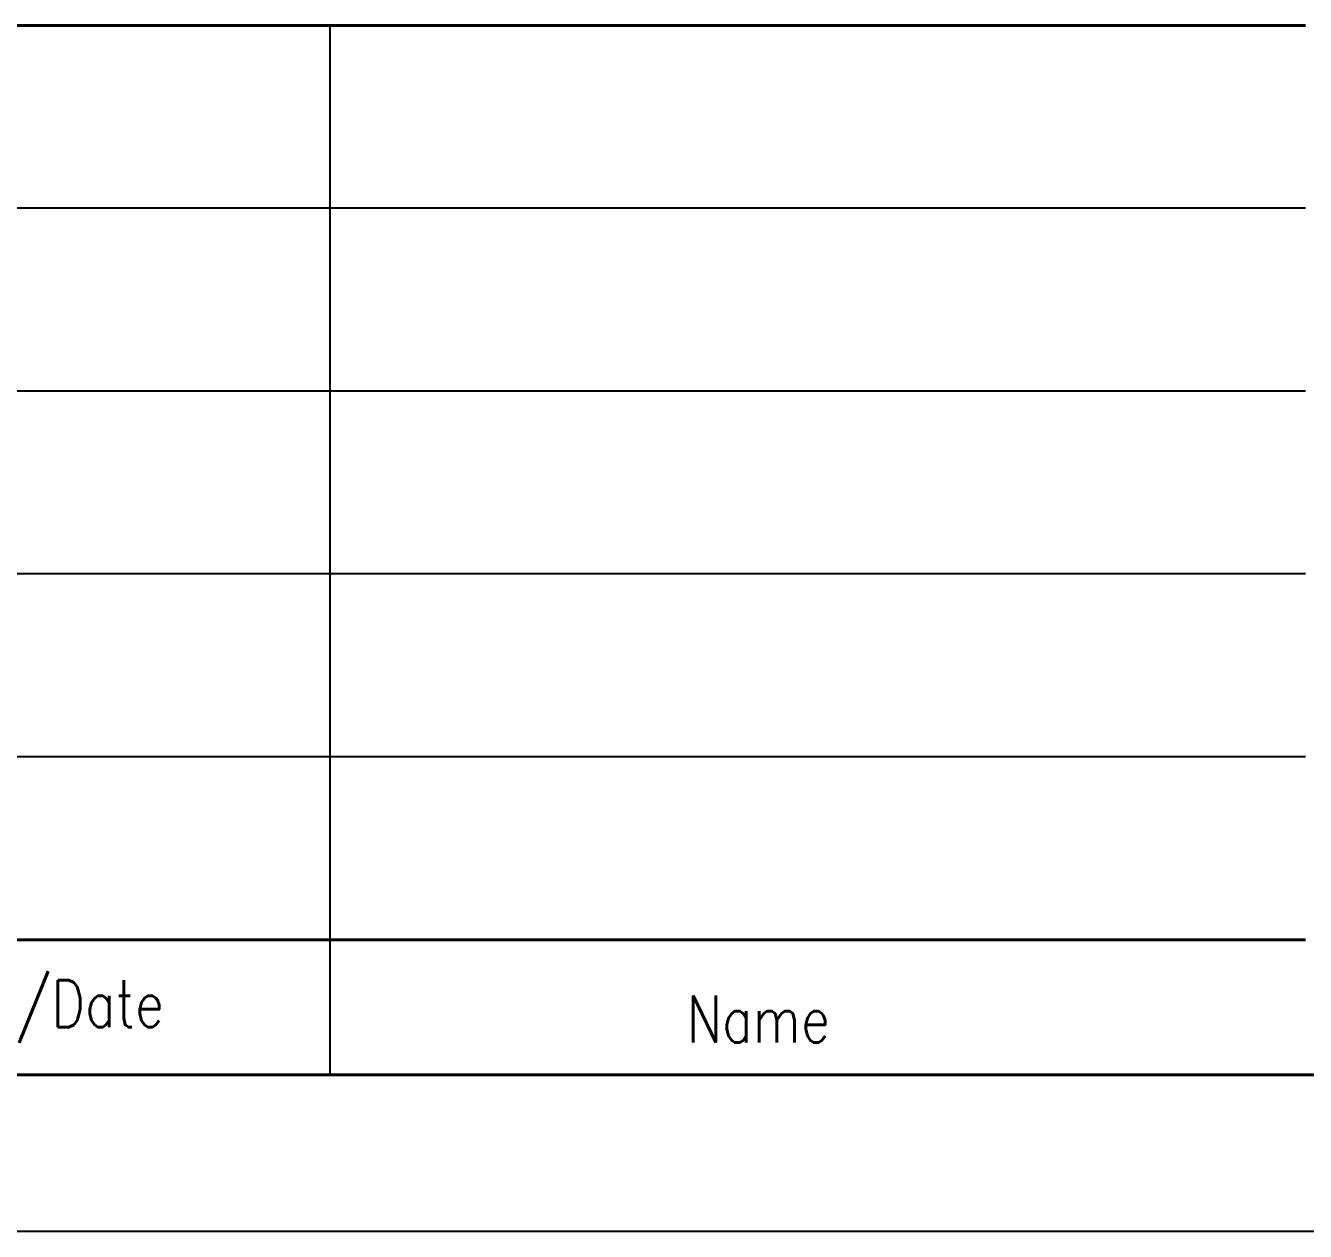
# Model space of a CAD drawing. Extents: x -2850 to -1661, y 5788 to 6629.
# Drawn here: x -1892.3 to -1851.38, y 5792.83 to 5831.37 of the extents above; entities that cross this region are included whole.
import ezdxf

# ---------------------------------------------------------------- set-up
doc = ezdxf.new("R2010")
doc.units = 0
for name, color, linetype, lineweight in [('TEXT_3', 6, 'CONTINUOUS', 25), ('VOLL_03', 6, 'CONTINUOUS', 25), ('VOLL_05', 7, 'CONTINUOUS', 40)]:
    doc.layers.add(name, color=color, linetype=linetype, lineweight=lineweight)
doc.styles.add('ROMANS', font='romans.shx', dxfattribs={"width": 0.6, "height": 80})

msp = doc.modelspace()

# ---------------------------------------------------------------- linework, layer by layer
at = {"layer": 'VOLL_03'}
for p, q in [((-1882.5746, 5831.3691), (-1882.5746, 5797.8284)), ((-1851.3783, 5825.5291), (-1937.8278, 5825.5291)), ((-1851.3783, 5819.6891), (-1937.8278, 5819.6891)), ((-1851.3783, 5813.8491), (-1937.8278, 5813.8491)), ((-1851.3783, 5807.9923), (-1937.8278, 5807.9923))]:
    msp.add_line(p, q, dxfattribs=at)
at = {"layer": 'VOLL_03', "ltscale": 0.8}
msp.add_line((-1666.3783, 5792.8285), (-2845.3783, 5792.8285), dxfattribs=at)
at = {"layer": 'VOLL_05'}
for p, q in [((-1851.3783, 5831.3691), (-1937.8278, 5831.3691)), ((-1851.3783, 5802.1523), (-1937.8278, 5802.1523))]:
    msp.add_line(p, q, dxfattribs=at)
at = {"layer": 'VOLL_05', "ltscale": 0.8}
msp.add_line((-1671.3783, 5797.8285), (-2840.3783, 5797.8285), dxfattribs=at)

# ---------------------------------------------------------------- texts
at = {"layer": 'TEXT_3', "style": 'ROMANS', "width": 0.8}
for s, p in [('Datum/Date', (-1897.8026, 5799.3575)), (' Name', (-1871.9821, 5798.8635))]:
    msp.add_text(s, height=1.5, dxfattribs=at).set_placement(p)

doc.saveas('drawing.dxf')
